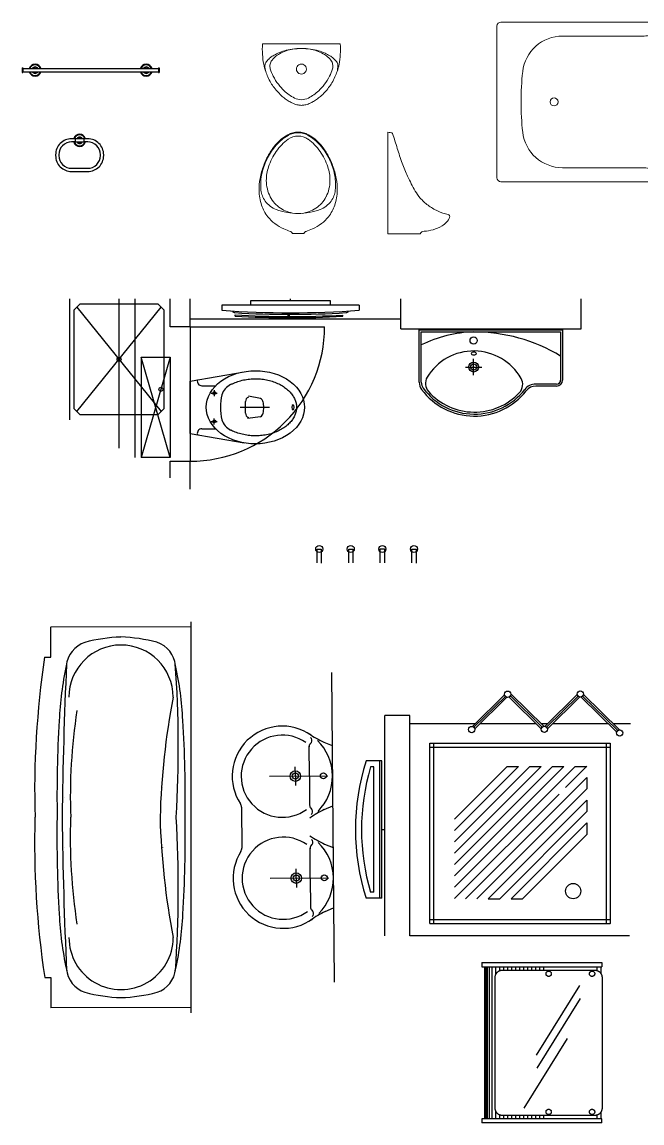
# Model space of a CAD drawing. Header units: millimetres. Extents: x -4763 to 645, y -25 to 217.
# Drawn here: x -56.14 to -53.05, y 12.34 to 17.83 of the extents above; entities that cross this region are included whole.
import ezdxf

# ---------------------------------------------------------------- set-up
doc = ezdxf.new("R2010")
doc.units = ezdxf.units.MM
doc.header["$LTSCALE"] = 0.5
doc.linetypes.add('DASHED', pattern=[15, 12, -3])
doc.layers.add('A740G3', color=3, linetype='Continuous', lineweight=0)
doc.layers.add('MEBEL', color=7, linetype='DASHED')

# ---------------------------------------------------------------- blocks, each defined once
blk = doc.blocks.new('cascade_24inch')
for p, q in [((-13.47, 0.78), (-13.47, -0.15)), ((-13.47, 0.78), (-13.34, 0.78)), ((-13.34, 0.78), (-13.34, -0.15)), ((-13.34, 0.62), (13.34, 0.62)), ((-13.34, 0), (13.34, 0)), ((13.34, 0.78), (13.34, -0.15)), ((13.34, 0.78), (13.47, 0.78)), ((13.47, 0.78), (13.47, -0.15)), ((-13.47, -0.15), (-13.34, -0.15)), ((13.34, -0.15), (13.47, -0.15))]:
    blk.add_line(p, q)
for centre, radius, start, end in [((-10.91, 0.31), 1.19, 15.1717, 164.8283), ((-10.91, 0.31), 1.07, 16.9965, 163.0035), ((-10.91, 0.31), 0.632, 29.6569, 150.3431), ((-10.91, 0.31), 0.569, 33.3087, 146.6913), ((-10.91, 0.31), 0.569, 213.3087, 326.6913), ((10.91, 0.31), 1.19, 15.1717, 164.8283), ((10.91, 0.31), 1.07, 16.9965, 163.0035), ((10.91, 0.31), 0.632, 29.6569, 150.3431), ((10.91, 0.31), 0.569, 33.3087, 146.6913), ((10.91, 0.31), 0.569, 213.3087, 326.6913), ((-10.91, 0.31), 1.19, 195.1717, 344.8283), ((-10.91, 0.31), 1.07, 196.9965, 343.0035), ((-10.91, 0.31), 0.632, 209.6569, 330.3431), ((10.91, 0.31), 1.19, 195.1717, 344.8283), ((10.91, 0.31), 1.07, 196.9965, 343.0035), ((10.91, 0.31), 0.632, 209.6569, 330.3431)]:
    blk.add_arc(centre, radius, start, end)
blk = doc.blocks.new('cascade_towelring')
for points in [[(-0.81, 0.31), (-1.59, 0.31, 0.414214), (-4.72, -2.81), (-4.72, -2.99, 0.414214), (-1.59, -6.12), (1.59, -6.12, 0.414214), (4.72, -2.99), (4.72, -2.81, 0.414214), (1.59, 0.31), (0.81, 0.31)], [(-0.81, -0.31), (-1.59, -0.31, 0.414214), (-4.09, -2.81), (-4.09, -2.99, 0.414214), (-1.59, -5.49), (1.59, -5.49, 0.414214), (4.09, -2.99), (4.09, -2.81, 0.414214), (1.59, -0.31), (0.81, -0.31)]]:
    blk.add_lwpolyline(points, format="xyb")
blk.add_lwpolyline([(-0.81, 0.37), (0.81, 0.37), (0.81, -0.38), (-0.81, -0.38)], close=True)
for radius, start, end in [(1.19, 15.1717, 164.8283), (1.07, 16.9965, 163.0035), (0.632, 36.4248, 143.5752), (0.569, 41.2222, 138.7778), (1.19, 195.1717, 344.8283), (1.07, 196.9965, 343.0035), (0.632, 216.4248, 323.5752), (0.569, 221.2222, 318.7778)]:
    blk.add_arc((0, 0), radius, start, end)
blk = doc.blocks.new('*B216')
at = {"layer": 'A740G3', "color": 0, "linetype": 'ByBlock'}
for p, q in [((194, 0), (-194, 0)), ((-43, -26), (0, -23)), ((0, -23), (43, -26)), ((-180.83, -124.02), (-179.65, -133.04)), ((179.65, -133.04), (180.83, -124.02))]:
    blk.add_line(p, q, dxfattribs=at)
for centre, radius, start, end in [((215.13, -26.21), 409.97, 176.334, 183.778), ((-215.13, -26.21), 409.97, 356.222, 3.666), ((224.88, -25.57), 419.74, 183.778, 190.452), ((-35.54, -232.67), 203.27, 113.859, 121.439), ((-52.64, -155.03), 119.58, 118.249, 130.915), ((-16.94, -274.71), 249.25, 105.818, 113.861), ((2.66, -257.95), 236.42, 109.25, 118.248), ((2.95, -344.94), 322.23, 98.746, 105.818), ((2.08, -256.31), 234.68, 101.076, 109.249), ((-0.88, -320.01), 297.01, 89.83, 98.746), ((0.88, -320.01), 297.01, 81.254, 90.17), ((-2.08, -256.31), 234.68, 70.751, 78.924), ((-2.95, -344.94), 322.23, 74.182, 81.254), ((-2.66, -257.95), 236.42, 61.752, 70.75), ((16.94, -274.71), 249.25, 66.139, 74.182), ((52.64, -155.03), 119.58, 49.085, 61.751), ((35.54, -232.67), 203.27, 58.561, 66.141), ((-224.88, -25.57), 419.74, 349.548, 356.222), ((65.6, -54.95), 257.77, 190.452, 198.971), ((-65.57, -109.03), 116.23, 179.287, 187.411), ((-153.55, -107.93), 28.24, 162.756, 179.283), ((-147.87, -109.7), 34.19, 141.981, 162.757), ((-80.66, -162.23), 119.49, 130.916, 141.985), ((-73.66, -170.32), 130.19, 121.44, 130.914), ((-109.19, -110.99), 47.78, 174.143, 196.663), ((-112.86, -110.62), 44.1, 148.139, 174.143), ((-65.77, -139.88), 99.54, 130.914, 148.139), ((0, -126), 25, 90, 270.001), ((0, -126), 25, 269.999, 90.001), ((65.77, -139.88), 99.54, 31.861, 49.086), ((73.66, -170.32), 130.19, 49.086, 58.56), ((112.86, -110.62), 44.1, 5.857, 31.861), ((109.19, -110.99), 47.78, 343.337, 5.857), ((80.66, -162.23), 119.49, 38.015, 49.084), ((147.87, -109.7), 34.19, 17.243, 38.018), ((-65.6, -54.95), 257.77, 341.029, 349.548), ((153.55, -107.93), 28.24, 0.717, 17.244), ((65.57, -109.03), 116.23, 352.589, 0.713), ((76.02, -51.36), 268.79, 198.971, 205.049), ((50.71, -63.13), 214.69, 196.665, 207.235), ((122.53, -26.16), 295.47, 207.235, 216.542), ((-122.54, -26.16), 295.47, 323.458, 332.765), ((-50.71, -63.13), 214.69, 332.764, 343.335), ((-76.02, -51.36), 268.79, 334.951, 341.029), ((163.97, -10.28), 365.87, 205.047, 210.255), ((58.31, -71.9), 243.55, 210.257, 217.084), ((70.89, -62.4), 259.31, 217.083, 223.698), ((75.17, -61.26), 236.53, 216.542, 226.948), ((-75.17, -61.26), 236.53, 313.052, 323.458), ((-70.89, -62.4), 259.31, 316.302, 322.917), ((-58.31, -71.9), 243.55, 322.916, 329.743), ((-163.97, -10.28), 365.87, 329.745, 334.953), ((130.32, -5.6), 341.53, 223.698, 228.673), ((63.43, -81.67), 240.23, 228.672, 234.604), ((72.54, -64.07), 232.67, 226.948, 242.508), ((0, -203.48), 75.52, 242.508, 270), ((0, -203.48), 75.52, 270, 297.492), ((-72.54, -64.07), 232.67, 297.492, 313.052), ((-63.43, -81.67), 240.23, 305.396, 311.328), ((-130.33, -5.6), 341.53, 311.327, 316.302), ((56.6, -91.29), 228.43, 234.605, 240.56), ((12.6, -169.24), 138.92, 240.562, 248.2), ((15.59, -161.78), 146.95, 248.197, 257.311), ((0, -231.02), 75.98, 257.313, 270), ((0, -231.02), 75.98, 270, 282.687), ((-15.59, -161.78), 146.95, 282.689, 291.803), ((-12.6, -169.24), 138.92, 291.8, 299.438), ((-56.6, -91.29), 228.43, 299.44, 305.395)]:
    blk.add_arc(centre, radius, start, end, dxfattribs=at)
blk = doc.blocks.new('PLUMBING0022')
at = {"color": 0, "linetype": 'ByBlock'}
blk.add_blockref('*B216', (0, 0), dxfattribs=at)
blk = doc.blocks.new('*B218')
at = {"layer": 'A740G3', "color": 0, "linetype": 'ByBlock'}
for p, q in [((1.25, 1012.84), (0, 1012.84)), ((-28, 510), (28, 510))]:
    blk.add_line(p, q, dxfattribs=at)
for centre, radius, start, end in [((72.1, 789.13), 243.19, 119.939, 138.559), ((52.57, 812.71), 216.7, 118.629, 138.638), ((0, 909.01), 106.99, 90, 118.629), ((-0.15, 913.3), 99.53, 89.913, 119.57), ((0, 910.25), 85.75, 90, 124.931), ((0, 909.01), 106.99, 61.371, 90), ((0, 910.25), 85.75, 55.07, 90), ((0.78, 915.67), 97.17, 60.061, 89.719), ((-72.1, 789.13), 243.19, 41.441, 60.061), ((-52.57, 812.71), 216.7, 41.362, 61.371), ((110.33, 755.38), 294.19, 138.559, 153.089), ((110.65, 761.57), 294.09, 138.638, 149.823), ((86.84, 785.9), 237.42, 124.93, 145.713), ((-86.84, 785.9), 237.42, 34.287, 55.069), ((-110.65, 761.57), 294.09, 30.177, 41.362), ((-110.33, 755.38), 294.19, 26.911, 41.441), ((154.12, 733.16), 343.3, 153.089, 166.535), ((195.95, 711.98), 392.76, 149.824, 159.499), ((153.36, 740.55), 317.93, 145.713, 161.204), ((-153.36, 740.55), 317.93, 18.796, 34.287), ((-195.95, 711.98), 392.76, 20.501, 30.176), ((-154.12, 733.16), 343.3, 13.465, 26.911), ((193.94, 712.73), 390.62, 159.499, 169.455), ((50.35, 775.61), 209.11, 161.204, 180.335), ((-50.35, 775.61), 209.11, 359.665, 18.796), ((-193.94, 712.73), 390.62, 10.545, 20.501), ((101.32, 729.97), 296.4, 169.454, 180.888), ((70.05, 753.28), 256.85, 166.534, 186.145), ((23.57, 775.45), 182.33, 180.335, 207.008), ((-23.57, 775.45), 182.33, 332.992, 359.665), ((-70.05, 753.28), 256.85, 353.855, 13.466), ((-101.32, 729.97), 296.4, 359.112, 10.546), ((51.34, 729.19), 246.42, 180.888, 198.374), ((-74.58, 737.71), 111.39, 186.145, 216.12), ((74.58, 737.71), 111.39, 323.88, 353.855), ((-51.34, 729.19), 246.42, 341.626, 359.112), ((-66.2, 743.83), 121.76, 216.119, 249.339), ((-7.06, 759.84), 147.95, 207.009, 236.684), ((7.06, 759.84), 147.95, 303.316, 332.991), ((66.2, 743.83), 121.76, 290.661, 323.88), ((-4.11, 710.78), 187.99, 198.374, 218.418), ((0, 919.37), 309.37, 249.338, 270), ((1.98, 773.59), 164.41, 236.683, 262.401), ((0, 919.37), 309.37, 270, 290.662), ((-1.98, 773.59), 164.41, 277.599, 303.317), ((4.1, 710.78), 187.99, 321.582, 341.626), ((3.32, 716.67), 197.47, 218.418, 232.812), ((18.39, 736.52), 222.39, 232.811, 246.37), ((-18.39, 736.52), 222.39, 293.63, 307.189), ((-3.32, 716.67), 197.47, 307.188, 321.582), ((61.43, 834.91), 329.79, 246.371, 252.202), ((-43.19, 509.05), 12.46, 52.124, 72.2), ((-53.02, 496.41), 28.47, 28.515, 52.124), ((53.01, 496.41), 28.47, 127.876, 151.485), ((43.18, 509.05), 12.46, 107.8, 127.876), ((-61.43, 834.91), 329.79, 287.798, 293.629)]:
    blk.add_arc(centre, radius, start, end, dxfattribs=at)
blk = doc.blocks.new('PLUMBING0023')
at = {"color": 0, "linetype": 'ByBlock'}
blk.add_blockref('*B218', (0, 0), dxfattribs=at)
blk = doc.blocks.new('*B220')
at = {"layer": 'A740G3', "color": 0, "linetype": 'ByBlock'}
for p, q in [((0, 1016), (0, 509)), ((6.17, 1015.44), (0, 1016)), ((0, 509), (161, 509))]:
    blk.add_line(p, q, dxfattribs=at)
for centre, radius, start, end in [((-4.73, 895.45), 120.48, 79.039, 84.806), ((16.19, 1003.49), 10.44, 59.358, 79.039), ((19.31, 1008.77), 4.3, 18.368, 59.358), ((-2698.7, 106.32), 2868.22, 16.813, 18.367), ((1238.94, 1296.15), 1245.26, 196.813, 200.403), ((1025.43, 1216.73), 1017.46, 200.403, 204.375), ((865.45, 1144.24), 841.81, 204.375, 210.031), ((329.32, 834.32), 222.56, 210.032, 221.045), ((349.8, 852.14), 249.7, 221.044, 233.226), ((362.04, 868.52), 270.15, 233.226, 244.935), ((364, 872.73), 274.79, 244.935, 256.673), ((298.36, 595.6), 10, 340.478, 76.674), ((229.06, 623.68), 85.34, 298.754, 318.568), ((235.69, 617.82), 76.49, 318.567, 340.477), ((179.52, 502.45), 19.64, 122.797, 160.534), ((181.3, 499.69), 22.93, 92.02, 122.795), ((174.28, 698.82), 176.32, 272.02, 286.82), ((157.65, 753.82), 233.78, 286.821, 298.754)]:
    blk.add_arc(centre, radius, start, end, dxfattribs=at)
blk = doc.blocks.new('PLUMBING0024')
at = {"color": 0, "linetype": 'ByBlock'}
blk.add_blockref('*B220', (0, 0), dxfattribs=at)
blk = doc.blocks.new('*B224')
at = {"layer": 'A740G3', "color": 0, "linetype": 'ByBlock'}
for p, q in [((1666, 0), (20, 0)), ((0, -20), (0, -35)), ((0, -35), (0, -777)), ((817.424414, -48.683176), (824.165643, -48.683176)), ((1686, -777), (1686, -20)), ((327.223808, -70), (734.975214, -70)), ((766.670137, -63.453604), (785.729491, -55.229572)), ((866.394013, -60.736396), (897.175674, -79.866948)), ((1436.981439, -110), (1002.746598, -110)), ((1002.746598, -687), (1436.981439, -687)), ((327.223808, -727), (734.975214, -727)), ((766.670137, -733.546396), (785.729491, -741.770428)), ((817.424414, -748.316824), (824.165643, -748.316824)), ((866.394013, -736.263604), (897.175674, -717.133052)), ((15, -796.36), (20, -797)), ((20, -797), (1666, -797))]:
    blk.add_line(p, q, dxfattribs=at)
blk.add_circle((285, -398.5), 20, dxfattribs=at)
for centre, radius, start, end in [((20, -20), 20, 90, 180), ((1666, -20), 20, 0.001, 90), ((817.424414, -128.683176), 80, 90, 113.339994444), ((824.165643, -128.683176), 80, 58.139383333, 90), ((327.223808, -270), 200, 90, 173.564847222), ((734.975214, 10), 80, 270, 293.339997222), ((873.339157, 24.493537), 140.565743, 219.216138889, 297.967394444), ((873.339157, 24.493537), 120.565743, 221.957063889, 289.577558333), ((1002.746598, 90), 200, 238.139386111, 270), ((1436.981439, -310), 200, 3.906977778, 90), ((1466.516779, -398.5), 1346.516779, 173.564847222, 186.435152778), ((141.142543, -398.5), 1498.857457, 356.093022222, 3.906977778), ((1436.981439, -487), 200, 270, 356.093022222), ((327.223808, -527), 200, 186.435152778, 270), ((873.339157, -821.493537), 140.565743, 62.032605556, 140.783861111), ((873.339157, -821.493537), 120.565743, 70.422441667, 138.042936111), ((1002.746598, -887), 200, 90, 121.860613889), ((734.975214, -807), 80, 66.660002778, 90), ((817.424414, -668.316824), 80, 246.660005556, 270), ((824.165643, -668.316824), 80, 270, 301.860616667), ((20, -777), 20, 180, 270), ((1666, -777), 20, 270.001002778, 359.999002778)]:
    blk.add_arc(centre, radius, start, end, dxfattribs=at)
blk = doc.blocks.new('PLUMBING0064')
at = {"color": 0, "linetype": 'ByBlock'}
blk.add_blockref('*B224', (0, 0), dxfattribs=at)

msp = doc.modelspace()

# ---------------------------------------------------------------- linework, layer by layer
at = {"layer": 'MEBEL', "color": 5, "linetype": 'Continuous', "ltscale": 0.7}
for p, q in [((-55.90048, 15.84621), (-55.90048, 16.44924)), ((-55.2951, 12.88698), (-55.2951, 14.83706)), ((-54.59597, 14.58487), (-54.58201, 13.0401))]:
    msp.add_line(p, q, dxfattribs=at)
at = {"layer": 'MEBEL', "color": 1, "linetype": 'Continuous', "ltscale": 0.2}
for p, q in [((-55.65556, 15.70441), (-55.65556, 16.4492)), ((-55.57556, 15.65809), (-55.57556, 16.4492)), ((-55.40049, 16.30919), (-55.40048, 16.44919)), ((-55.30049, 16.30918), (-55.30048, 16.44918)), ((-54.25049, 16.29909), (-54.25049, 16.44909)), ((-54.25049, 16.29913), (-54.25049, 16.44909)), ((-53.35048, 16.29901), (-53.35048, 16.44901)), ((-53.35048, 16.29901), (-53.35048, 16.44901)), ((-55.30049, 16.30918), (-55.40049, 16.30919)), ((-54.25049, 16.29913), (-53.35048, 16.29901)), ((-54.25049, 16.29913), (-53.35048, 16.29901)), ((-55.40057, 15.55677), (-55.40056, 15.63888)), ((-55.40056, 15.63888), (-55.30056, 15.63887)), ((-55.30058, 15.49887), (-55.30056, 15.63887))]:
    msp.add_line(p, q, dxfattribs=at)
at = {"layer": 'MEBEL', "color": 7, "linetype": 'Continuous'}
for p, q in [((-55.00048, 16.43914, 0.89045), (-55.00048, 16.41765, -0.70922)), ((-54.60048, 16.43914, -0.89045), (-55.00048, 16.43914, 0.89045)), ((-54.60048, 16.41765, -0.89045), (-54.60048, 16.43914, -0.89045)), ((-54.45798, 16.41765, -0.70922), (-55.14298, 16.41765, -0.70922)), ((-55.14298, 16.41765, -0.70922), (-55.14298, 16.39201, -0.70922)), ((-54.81142, 16.36086, -0.69929), (-54.81142, 16.37202, -0.69929)), ((-54.80542, 16.36085, -0.69929), (-54.80542, 16.37201, -0.69929)), ((-54.45798, 16.41765, -0.70922), (-54.45798, 16.39201, -0.70922)), ((-55.07704, 16.36315, -0.69929), (-55.07704, 16.36916, -0.69929)), ((-54.53941, 16.36224, -1.53573), (-54.53941, 16.36825, -1.53573)), ((-54.6678, 15.20083), (-54.6468, 15.20084)), ((-54.66777, 15.13111), (-54.6678, 15.20083)), ((-54.6468, 15.20084), (-54.64687, 15.13109)), ((-54.51025, 15.20091), (-54.48925, 15.20092)), ((-54.51022, 15.13119), (-54.51025, 15.20091)), ((-54.48925, 15.20092), (-54.48932, 15.13117)), ((-54.3527, 15.20099), (-54.3317, 15.201)), ((-54.35267, 15.13128), (-54.3527, 15.20099)), ((-54.3317, 15.201), (-54.33177, 15.13125)), ((-54.19515, 15.20083), (-54.17415, 15.20084)), ((-54.19512, 15.13111), (-54.19515, 15.20083)), ((-54.17415, 15.20084), (-54.17422, 15.13109)), ((-53.89344, 14.31569), (-53.73298, 14.47344)), ((-53.88536, 14.31129), (-53.72872, 14.46528)), ((-53.8811, 14.30314), (-53.72064, 14.46089)), ((-53.54967, 14.30414), (-53.71045, 14.46221)), ((-53.54541, 14.3123), (-53.70397, 14.46818)), ((-53.53733, 14.31669), (-53.70183, 14.47841)), ((-53.53099, 14.31669), (-53.37052, 14.47444)), ((-53.5229, 14.3123), (-53.36627, 14.46629)), ((-53.51865, 14.30414), (-53.35819, 14.46189)), ((-53.17361, 14.28764), (-53.35104, 14.46208)), ((-53.16858, 14.29504), (-53.34329, 14.46679)), ((-53.15964, 14.29859), (-53.33937, 14.47528)), ((-54.3299, 13.2712), (-54.3299, 14.37009)), ((-54.2049, 14.37009), (-54.3299, 14.37009)), ((-54.2049, 13.2712), (-54.2049, 14.37009)), ((-54.2049, 14.33009), (-53.87879, 14.33009)), ((-53.85369, 14.33009), (-53.57606, 14.33009)), ((-53.55096, 14.33009), (-53.51736, 14.33009)), ((-53.49225, 14.33009), (-53.21679, 14.33009)), ((-53.19168, 14.33009), (-53.10486, 14.33009)), ((-54.10518, 14.23159), (-54.10468, 14.23209)), ((-54.10518, 13.33209), (-54.10518, 14.23159)), ((-54.10468, 14.23209), (-53.20568, 14.23209)), ((-54.08518, 13.33209), (-54.08518, 14.23159)), ((-53.22518, 13.33259), (-53.22518, 14.23159)), ((-53.20518, 13.33259), (-53.20518, 14.23159)), ((-54.10468, 14.21209), (-53.20568, 14.21209)), ((-54.34466, 14.14314), (-54.42366, 14.14314)), ((-54.35466, 13.45814), (-54.35466, 14.14314)), ((-54.34466, 13.45814), (-54.34466, 14.14314)), ((-54.38466, 14.11314), (-54.40143, 14.11314)), ((-54.38466, 13.48814), (-54.38466, 14.11314)), ((-53.66285, 14.11603), (-53.98294, 13.79594)), ((-53.60628, 14.11603), (-53.98294, 13.73937)), ((-53.54972, 14.11603), (-53.98294, 13.68281)), ((-53.43658, 14.11603), (-53.98294, 13.56967)), ((-53.49315, 14.11603), (-53.98294, 13.62624)), ((-53.43658, 14.11603), (-53.98294, 13.56967)), ((-53.38001, 14.11603), (-53.98294, 13.5131)), ((-53.71942, 14.11603), (-53.98294, 13.85251)), ((-53.71942, 14.11603), (-53.66285, 14.11603)), ((-53.60628, 14.11603), (-53.54972, 14.11603)), ((-53.49315, 14.11603), (-53.43658, 14.11603)), ((-53.32294, 14.11653), (-53.42866, 14.01081)), ((-53.38001, 14.11603), (-53.32294, 14.11603)), ((-53.32294, 14.05996), (-53.92687, 13.45603)), ((-53.32294, 14.05996), (-53.32294, 14.00339)), ((-53.46109, 13.97838), (-53.98294, 13.45653)), ((-53.32294, 14.00339), (-53.8703, 13.45603)), ((-53.32294, 13.94683), (-53.81374, 13.45603)), ((-53.32294, 13.94683), (-53.32294, 13.89026)), ((-53.32294, 13.89026), (-53.75717, 13.45603)), ((-54.34466, 13.80064), (-54.3299, 13.80064)), ((-53.32294, 13.83369), (-53.7006, 13.45603)), ((-53.32294, 13.83369), (-53.32294, 13.77712)), ((-53.32294, 13.77712), (-53.64403, 13.45603)), ((-54.38466, 13.48814), (-54.40143, 13.48814)), ((-54.34466, 13.45814), (-54.42366, 13.45814)), ((-53.81374, 13.45603), (-53.75717, 13.45603)), ((-53.7006, 13.45603), (-53.64403, 13.45603)), ((-54.10518, 13.35209), (-53.20568, 13.35209)), ((-54.10518, 13.33209), (-53.20568, 13.33209)), ((-53.20518, 13.33259), (-53.20568, 13.33209)), ((-53.11021, 13.2712), (-54.2049, 13.2712))]:
    msp.add_line(p, q, dxfattribs=at)
at = {"layer": 'MEBEL', "color": 7, "linetype": 'Continuous', "ltscale": 0.2}
for p, q in [((-54.80048, 16.43914), (-54.80048, 16.44914)), ((-55.30049, 16.34918), (-54.25049, 16.34909)), ((-55.30049, 16.34918), (-54.25049, 16.34909)), ((-55.30049, 16.30918), (-55.30055, 15.63887)), ((-54.15798, 16.03266), (-54.15798, 16.29403)), ((-54.15798, 16.29403), (-53.44298, 16.29403)), ((-54.14798, 16.03266), (-54.14798, 16.28403)), ((-54.14798, 16.28403), (-53.45298, 16.28403)), ((-53.45298, 16.28403), (-53.45298, 16.04403)), ((-53.44298, 16.29403), (-53.44298, 16.04403)), ((-53.92817, 16.10903), (-53.84567, 16.10903)), ((-53.88692, 16.06778), (-53.88692, 16.15029)), ((-55.30053, 16.03808), (-55.03223, 16.08563)), ((-53.47298, 16.02403), (-53.577, 16.02403)), ((-53.47298, 16.01403), (-53.577, 16.01403)), ((-55.30053, 15.77808), (-55.03223, 15.73054))]:
    msp.add_line(p, q, dxfattribs=at)
at = {"layer": 'MEBEL', "color": 251, "linetype": 'Continuous', "ltscale": 0.2}
for p, q in [((-55.85048, 16.42272), (-55.88048, 16.39272)), ((-55.88048, 16.39272), (-55.88048, 15.90272)), ((-55.86548, 16.40772), (-55.44548, 15.88772)), ((-55.86548, 15.88772), (-55.44548, 16.40772)), ((-55.46048, 16.42272), (-55.85048, 16.42272)), ((-55.43048, 16.39272), (-55.46048, 16.42272)), ((-55.43048, 15.90272), (-55.43048, 16.39272)), ((-55.30049, 16.30918), (-54.63017, 16.30918)), ((-55.54556, 16.15808), (-55.54556, 15.65808)), ((-55.40056, 16.15808), (-55.54556, 15.65808)), ((-55.40056, 15.65808), (-55.54556, 16.15808)), ((-55.54556, 16.15808), (-55.40056, 16.15808)), ((-55.40056, 16.15808), (-55.40056, 15.65808)), ((-55.88048, 15.90272), (-55.85048, 15.87272)), ((-55.46048, 15.87272), (-55.43048, 15.90272)), ((-55.85048, 15.87272), (-55.46048, 15.87272)), ((-55.40056, 15.65808), (-55.54556, 15.65808))]:
    msp.add_line(p, q, dxfattribs=at)
at = {"layer": 'MEBEL', "color": 7, "linetype": 'Continuous', "ltscale": 0.7}
for p, q in [((-55.30053, 15.77808), (-55.30053, 16.03808)), ((-55.24272, 16.01558), (-55.17351, 16.01558)), ((-55.18042, 15.9939), (-55.18042, 15.9639)), ((-55.19542, 15.9789), (-55.16542, 15.9789)), ((-55.02486, 15.87845), (-55.02486, 15.93771)), ((-54.94969, 15.95194), (-55.00915, 15.96321)), ((-55.05186, 15.90808), (-54.90541, 15.90808)), ((-55.19542, 15.83727), (-55.16542, 15.83727)), ((-55.18042, 15.82227), (-55.18042, 15.85227)), ((-54.94969, 15.86104), (-55.01539, 15.85212)), ((-55.24272, 15.80058), (-55.17351, 15.80058)), ((-55.29647, 14.81168), (-55.99647, 14.812)), ((-55.99557, 14.66092), (-55.99621, 14.81128)), ((-55.99548, 14.6605), (-55.99556, 14.81151)), ((-56.02663, 14.6609), (-55.99557, 14.66092)), ((-56.02654, 14.66048), (-55.99548, 14.6605)), ((-54.70354, 14.22752), (-54.69634, 14.23589)), ((-54.63491, 14.23782), (-54.59267, 14.21991)), ((-54.70631, 14.06841), (-54.70764, 14.21654)), ((-54.90561, 14.06661), (-54.61346, 14.06924)), ((-54.7763, 14.06777), (-54.77673, 14.1145)), ((-54.7763, 14.06777), (-54.77588, 14.02105)), ((-54.70631, 14.06841), (-54.70497, 13.92027)), ((-55.9276, 13.96158), (-55.9276, 13.9616)), ((-55.04492, 13.91311), (-55.04307, 13.70854)), ((-54.70066, 13.90937), (-54.69332, 13.90113)), ((-54.63186, 13.90031), (-54.58995, 13.91898)), ((-55.9274, 13.7122), (-55.9274, 13.71218)), ((-54.70171, 13.55938), (-54.70305, 13.70752)), ((-54.69894, 13.71849), (-54.69174, 13.72687)), ((-54.63031, 13.7288), (-54.58807, 13.71088)), ((-54.77171, 13.55875), (-54.77213, 13.60548)), ((-54.90102, 13.55758), (-54.60886, 13.56022)), ((-54.77171, 13.55875), (-54.77128, 13.51202)), ((-54.70171, 13.55938), (-54.70037, 13.41124)), ((-54.62726, 13.39128), (-54.58535, 13.40996)), ((-54.69607, 13.40035), (-54.68872, 13.3921)), ((-56.02615, 13.06277), (-55.99509, 13.06278)), ((-55.99509, 13.06278), (-55.995, 12.91177)), ((-55.29591, 12.91239), (-55.99591, 12.91128))]:
    msp.add_line(p, q, dxfattribs=at)
at = {"layer": 'MEBEL', "color": 7}
for p, q in [((-53.84696, 13.13677), (-53.24696, 13.13677)), ((-53.24696, 13.13677), (-53.24696, 13.11677)), ((-53.84696, 13.11677), (-53.24696, 13.11677)), ((-53.24696, 12.35677), (-53.84696, 12.35677)), ((-53.24696, 12.33677), (-53.84696, 12.33677)), ((-53.24696, 12.33677), (-53.24696, 12.35677))]:
    msp.add_line(p, q, dxfattribs=at)
for points in [[(-53.84696, 13.13677), (-53.84696, 13.11677)], [(-53.83096, 12.35677), (-53.83096, 13.11677)], [(-53.82796, 12.35677), (-53.82796, 13.11677)], [(-53.82296, 12.35677), (-53.82296, 13.11677)], [(-53.81796, 12.35677), (-53.81796, 13.11677)], [(-53.80796, 12.35677), (-53.80796, 13.11677)], [(-53.79496, 12.35677), (-53.79496, 13.11677)], [(-53.77696, 13.07894), (-53.77696, 13.11677)], [(-53.75696, 13.09563), (-53.75696, 13.11677)], [(-53.73696, 13.09753), (-53.73696, 13.11677)], [(-53.71696, 13.09753), (-53.71696, 13.11677)], [(-53.69696, 13.09753), (-53.69696, 13.11677)], [(-53.67696, 13.09753), (-53.67696, 13.11677)], [(-53.65696, 13.09753), (-53.65696, 13.11677)], [(-53.63696, 13.09753), (-53.63696, 13.11677)], [(-53.61696, 13.09753), (-53.61696, 13.11677)], [(-53.59696, 13.09753), (-53.59696, 13.11677)], [(-53.57696, 13.09753), (-53.57696, 13.11677)], [(-53.55696, 13.09753), (-53.55696, 13.11677)], [(-53.53696, 13.09753), (-53.53696, 13.11677)], [(-53.27196, 13.11677), (-53.27196, 13.09639)], [(-53.25196, 13.11677), (-53.25196, 13.08294)], [(-53.35849, 13.02227), (-53.5748, 12.67456)], [(-53.35502, 12.95849), (-53.57133, 12.61079)], [(-53.42072, 12.75823), (-53.63703, 12.41053)], [(-53.77696, 12.35677), (-53.77696, 12.3946)], [(-53.75696, 12.35677), (-53.75696, 12.37791)], [(-53.73696, 12.35677), (-53.73696, 12.37602)], [(-53.71696, 12.35677), (-53.71696, 12.37602)], [(-53.69696, 12.35677), (-53.69696, 12.37602)], [(-53.67696, 12.35677), (-53.67696, 12.37602)], [(-53.65696, 12.35677), (-53.65696, 12.37602)], [(-53.63696, 12.35677), (-53.63696, 12.37602)], [(-53.61696, 12.35677), (-53.61696, 12.37602)], [(-53.59696, 12.35677), (-53.59696, 12.37602)], [(-53.57696, 12.35677), (-53.57696, 12.37602)], [(-53.55696, 12.35677), (-53.55696, 12.37602)], [(-53.53696, 12.35677), (-53.53696, 12.37602)], [(-53.27196, 12.37715), (-53.27196, 12.35677)], [(-53.25196, 12.3906), (-53.25196, 12.35677)], [(-53.84696, 12.35677), (-53.84696, 12.33677)]]:
    msp.add_lwpolyline(points, dxfattribs=at)
msp.add_lwpolyline([(-53.24487, 13.06145, 0.4142136), (-53.28094, 13.09753), (-53.74541, 13.09753, 0.4142136), (-53.78149, 13.06145), (-53.78149, 12.41209, 0.4142136), (-53.74541, 12.37602), (-53.28094, 12.37602, 0.4142136), (-53.24487, 12.41209)], format="xyb", close=True, dxfattribs=at)
at = {"layer": 'MEBEL', "color": 7, "linetype": 'Continuous', "ltscale": 0.2}
for centre, radius in [((-53.88692, 16.24153), 0.018), ((-55.65548, 16.14772), 0.01), ((-53.88692, 16.10903), 0.02506), ((-53.88692, 16.10903), 0.016), ((-55.44705, 15.99779), 0.01)]:
    msp.add_circle(centre, radius, dxfattribs=at)
at = {"layer": 'MEBEL', "color": 7, "linetype": 'Continuous', "ltscale": 0.7}
for centre, radius in [((-55.18042, 15.9789), 0.0075), ((-55.18042, 15.83727), 0.0075), ((-54.7763, 14.06777), 0.02626), ((-54.7763, 14.06777), 0.015), ((-54.63631, 14.06904), 0.015), ((-54.77171, 13.55875), 0.02626), ((-54.77171, 13.55875), 0.015), ((-54.63171, 13.56001), 0.015)]:
    msp.add_circle(centre, radius, dxfattribs=at)
at = {"layer": 'MEBEL', "color": 7, "linetype": 'Continuous'}
for centre, radius in [((-54.6573, 15.20083), 0.0175), ((-54.49975, 15.20091), 0.0175), ((-54.3422, 15.20099), 0.0175), ((-54.18465, 15.20083), 0.0175), ((-53.71747, 14.47635), 0.01578), ((-53.71747, 14.47635), 0.01578), ((-53.35501, 14.47735), 0.01578), ((-53.89662, 14.30023), 0.01578), ((-53.53416, 14.30123), 0.01578), ((-53.15857, 14.28285), 0.01578), ((-53.39045, 13.49388), 0.03801)]:
    msp.add_circle(centre, radius, dxfattribs=at)
at = {"layer": 'MEBEL', "color": 7}
for centre in [(-53.51276, 13.08153), (-53.29617, 13.08153), (-53.51276, 12.39201), (-53.29617, 12.39201)]:
    msp.add_circle(centre, 0.01331, dxfattribs=at)
at = {"layer": 'MEBEL', "color": 7, "linetype": 'Continuous'}
for centre, radius, start, end in [((-54.80048, 21.13082, -0.70922), 4.75117, 265.86611, 274.13389), ((-55.07755, 16.39288, -0.69929), 0.01254, 200.75085, 270.69922), ((-54.80048, 20.98136, -0.69929), 4.60935, 266.55567, 273.44433), ((-54.5234, 16.39288, -0.69929), 0.01254, 269.30078, 339.24915), ((-54.80048, 20.9642, -0.69929), 4.60335, 266.55567, 273.25114), ((-54.80048, 20.9642, -0.69929), 4.60935, 266.56016, 273.2469), ((-53.33673, 13.80064), 1.13962, 162.50996, 197.49004), ((-53.33673, 13.80064), 1.10962, 163.64254, 196.35746)]:
    msp.add_arc(centre, radius, start, end, dxfattribs=at)
at = {"layer": 'MEBEL', "color": 251, "linetype": 'Continuous', "ltscale": 0.2}
msp.add_arc((-55.30049, 16.30918), 0.67031, 269.99346, 0, dxfattribs=at)
at = {"layer": 'MEBEL', "color": 7, "linetype": 'Continuous', "ltscale": 0.2}
for centre, radius, start, end in [((-53.87278, 15.66933), 0.61485, 91.25828, 116.58937), ((-53.88536, 15.44507), 0.83896, 58.97757, 90.06283), ((-53.88628, 15.91698), 0.27205, 29.8483, 148.77269), ((-54.06761, 16.02692), 0.06, 148.77269, 221.64821), ((-53.70236, 16.02252), 0.06, 316.97277, 29.8483), ((-53.47298, 16.04403), 0.02, 270, 0), ((-53.47298, 16.04403), 0.03, 270, 0), ((-54.09798, 16.03266), 0.06, 180, 216.3905), ((-54.09798, 16.03266), 0.05, 180, 216.3905), ((-53.88298, 16.19112), 0.32708, 216.3905, 322.23049), ((-53.88298, 16.19112), 0.31708, 216.3905, 322.23049), ((-53.577, 15.95403), 0.07, 90, 142.23049), ((-53.577, 15.95403), 0.06, 90, 142.23049), ((-53.88298, 16.19112), 0.30708, 221.64821, 316.97277)]:
    msp.add_arc(centre, radius, start, end, dxfattribs=at)
at = {"layer": 'MEBEL', "color": 7, "linetype": 'Continuous', "ltscale": 0.7}
for centre, radius, start, end in [((-55.24272, 16.03808), 0.0225, 163.41335, 270), ((-55.05685, 15.93973), 0.09186, 117.24172, 160.32839), ((-54.88226, 15.90985), 0.26808, 166.88934, 180.37746), ((-55.0025, 15.93774), 0.02236, 110.92457, 180.09177), ((-54.96047, 15.9308), 0.02373, 7.40696, 62.99171), ((-55.05443, 15.90808), 0.12064, 359.62254, 13.11066), ((-54.88226, 15.90632), 0.26808, 179.62254, 193.11066), ((-55.0025, 15.87842), 0.02236, 179.90823, 249.07543), ((-54.96047, 15.88219), 0.02373, 297.00829, 352.59304), ((-55.05443, 15.90649), 0.12064, 346.88934, 0.37746), ((-55.05685, 15.87643), 0.09186, 199.67161, 242.75828), ((-55.24272, 15.77808), 0.0225, 90, 196.58665), ((-55.78211, 14.60495), 0.13714, 108.78559, 174.29468), ((-55.61718, 13.95591), 0.80645, 92.07544, 105.02732), ((-55.67305, 13.95583), 0.80645, 75.15368, 88.10556), ((-55.51017, 14.60538), 0.13714, 5.88632, 71.39541), ((-55.64591, 14.46183), 0.26, 0.0905, 180.0905), ((-51.62179, 13.99646), 4.45467, 171.42195, 181.72935), ((-54.39236, 14.28208), 1.56287, 167.56635, 177.69665), ((-32.886, 13.5882), 23.05494, 177.418557, 179.319486), ((-61.30517, 14.20842), 5.94514, 356.659726, 4.0416), ((-56.8989, 14.27812), 1.56287, 2.48436, 12.61465), ((-51.63169, 13.75227), 3.82077, 169.29106, 178.35392), ((-53.07047, 13.9659), 2.82805, 171.27129, 182.10504), ((-49.70513, 13.97122), 6.26, 176.577821, 180.999471), ((-61.58512, 13.95245), 6.26, 359.172301, 3.603182), ((-54.8413, 14.06719), 0.25, 55.03476, 213.45272), ((-54.8413, 14.06719), 0.205, 54.96026, 306.07472), ((-54.44149, 14.66974), 0.47325, 235.69502, 245.87617), ((-54.68785, 14.21539), 0.01983, 136.36156, 184.37579), ((-54.71048, 14.24598), 0.01737, 324.49847, 54.5576), ((-54.8413, 14.06719), 0.25, 315.41886, 45.61611), ((-53.07057, 14.06341), 2.36805, 181.24105, 181.24754), ((-61.30474, 13.80326), 5.94514, 2.011109, 2.014063), ((-61.58523, 14.05863), 6.26, 359.572443, 359.575423), ((-53.07102, 14.01341), 2.82805, 181.04914, 181.04983), ((-55.07492, 13.91284), 0.03, 0.51749, 33.45272), ((-54.6852, 13.92178), 0.01983, 176.65918, 224.67342), ((-54.43067, 13.47196), 0.47325, 115.1588, 125.33995), ((-54.70727, 13.89079), 0.01737, 306.47737, 36.5365), ((-51.62206, 13.73215), 4.45467, 178.3294, 188.64238), ((-49.70543, 13.75955), 6.26, 179.062019, 183.486515), ((-32.52576, 14.17563), 23.41618, 180.76738, 182.639681), ((-53.07077, 13.76108), 2.82805, 177.95454, 188.79304), ((-51.69725, 13.96664), 3.75509, 181.59653, 190.81352), ((-61.3052, 13.50932), 5.94514, 356.022736, 3.401171), ((-61.58543, 13.76497), 6.26, 356.461154, 0.888318), ((-54.8367, 13.55816), 0.205, 54.96026, 306.07472), ((-54.43689, 14.16071), 0.47325, 235.69502, 245.87617), ((-54.70588, 13.73695), 0.01737, 324.49847, 54.5576), ((-54.8367, 13.55816), 0.25, 315.41886, 45.61611), ((-53.07077, 13.66357), 2.82805, 179.0145, 179.01519), ((-53.07077, 13.66357), 2.36805, 178.81679, 178.82328), ((-61.30522, 13.91448), 5.94514, 358.050273, 358.053227), ((-61.58542, 13.65879), 6.26, 0.488913, 0.491893), ((-54.8367, 13.55816), 0.25, 147.58226, 306.00021), ((-55.07307, 13.70827), 0.03, 327.58226, 0.51749), ((-54.68325, 13.70636), 0.01983, 136.36156, 184.37579), ((-54.6806, 13.41275), 0.01983, 176.65918, 224.67342), ((-54.3923, 13.44342), 1.56287, 182.36769, 192.49798), ((-56.89885, 13.44456), 1.56287, 347.44968, 357.57998), ((-54.42607, 12.96293), 0.47325, 115.1588, 125.33995), ((-54.70267, 13.38176), 0.01737, 306.47737, 36.5365), ((-55.64566, 13.26226), 0.26, 179.97383, 359.97383), ((-55.7817, 13.11899), 0.13714, 185.76966, 251.27875), ((-55.50975, 13.11887), 0.13714, 288.66892, 354.17801), ((-55.6175, 13.76821), 0.80645, 255.03702, 267.98889), ((-55.67336, 13.76824), 0.80645, 271.95878, 284.91065)]:
    msp.add_arc(centre, radius, start, end, dxfattribs=at)
at = {"layer": 'MEBEL', "color": 7, "linetype": 'Continuous', "ltscale": 100, "extrusion": (0, 0, -1)}
msp.add_ellipse((-53.88628, 16.17618), major_axis=(-0.01308, 0), ratio=0.5320401, dxfattribs=at)
at = {"layer": 'MEBEL', "color": 7, "linetype": 'Continuous', "ltscale": 0.7, "extrusion": (0, 0, -1)}
for start_param, end_param in [(0.7928107, 5.4903746), (5.4903746, 7.075996)]:
    msp.add_ellipse((-54.97553, 15.90808), major_axis=(-0.245, 0), ratio=0.744898, start_param=start_param, end_param=end_param, dxfattribs=at)
msp.add_ellipse((-54.78767, 15.90808), major_axis=(0, 0.01294), ratio=0.4123654, dxfattribs=at)
at = {"layer": 'MEBEL', "color": 7, "linetype": 'Continuous', "ltscale": 0.7}
msp.add_open_spline([(-55.10235, 16.01953), (-55.09832, 16.02177), (-55.09415, 16.0239), (-55.08146, 16.02992), (-55.07259, 16.03348), (-55.05414, 16.03967), (-55.04456, 16.04229), (-55.02492, 16.04649), (-55.01485, 16.04807), (-54.99449, 16.05014), (-54.98419, 16.05063), (-54.96361, 16.05052), (-54.95332, 16.04991), (-54.93301, 16.04761), (-54.92299, 16.04591), (-54.90345, 16.0415), (-54.89394, 16.03878), (-54.87564, 16.03239), (-54.86686, 16.02873), (-54.85023, 16.02059), (-54.84239, 16.01611), (-54.8278, 16.00649), (-54.82106, 16.00134), (-54.80881, 15.99056), (-54.8033, 15.98492), (-54.79357, 15.97333), (-54.78935, 15.96738), (-54.78221, 15.95531), (-54.77928, 15.9492), (-54.77469, 15.93693), (-54.77302, 15.93078), (-54.77089, 15.91846), (-54.77042, 15.9123), (-54.77067, 15.89998), (-54.77139, 15.89381), (-54.77403, 15.8815), (-54.77596, 15.87535), (-54.78108, 15.8631), (-54.78428, 15.85702), (-54.79196, 15.84502), (-54.79646, 15.83912), (-54.80673, 15.82767), (-54.8125, 15.82213), (-54.82527, 15.81156), (-54.83225, 15.80654), (-54.84729, 15.7972), (-54.85535, 15.79288), (-54.87236, 15.78509), (-54.88132, 15.78162), (-54.89991, 15.77563), (-54.90955, 15.77312), (-54.9293, 15.76914), (-54.93939, 15.76767), (-54.9598, 15.76583), (-54.97011, 15.76545), (-54.99069, 15.7658), (-55.00096, 15.76652), (-55.02121, 15.76905), (-55.03119, 15.77085), (-55.05062, 15.77549), (-55.06007, 15.77831), (-55.07821, 15.78489), (-55.0869, 15.78864), (-55.09639, 15.79344), (-55.09765, 15.7941), (-55.0989, 15.79476)], degree=3, knots=[0.9313146, 0.9313146, 0.9313146, 0.9313146, 1.0044031, 1.0044031, 1.1478893, 1.1478893, 1.2913754, 1.2913754, 1.4348616, 1.4348616, 1.5783478, 1.5783478, 1.7218339, 1.7218339, 1.8653201, 1.8653201, 2.0088062, 2.0088062, 2.1522924, 2.1522924, 2.2957786, 2.2957786, 2.4392647, 2.4392647, 2.5827509, 2.5827509, 2.726237, 2.726237, 2.8697232, 2.8697232, 3.0132094, 3.0132094, 3.1566955, 3.1566955, 3.3001817, 3.3001817, 3.4436678, 3.4436678, 3.587154, 3.587154, 3.7306401, 3.7306401, 3.8741263, 3.8741263, 4.0176125, 4.0176125, 4.1610986, 4.1610986, 4.3045848, 4.3045848, 4.4480709, 4.4480709, 4.5915571, 4.5915571, 4.7350433, 4.7350433, 4.8785294, 4.8785294, 5.0220156, 5.0220156, 5.1655017, 5.1655017, 5.3089879, 5.3089879, 5.331198, 5.331198, 5.331198, 5.331198], dxfattribs=at)

# ---------------------------------------------------------------- block references
for name, p, xscale, yscale, zscale in [('PLUMBING0064', (-53.77074, 17.83061), 0.001, 0.001, 0.001), ('PLUMBING0022', (-54.74606, 17.7218), 0.001, 0.001, 0.001), ('cascade_24inch', (-55.7973, 17.58243), 0.0254, 0.0254, 0.0254), ('cascade_towelring', (-55.85209, 17.24002), 0.0254, 0.0254, 0.0254), ('PLUMBING0023', (-54.76223, 16.26519), 0.001, 0.001, 0.001), ('PLUMBING0024', (-54.31474, 16.26419), 0.001, 0.001, 0.001)]:
    msp.add_blockref(name, p, dxfattribs=dict(xscale=xscale, yscale=yscale, zscale=zscale))

doc.saveas('drawing.dxf')
